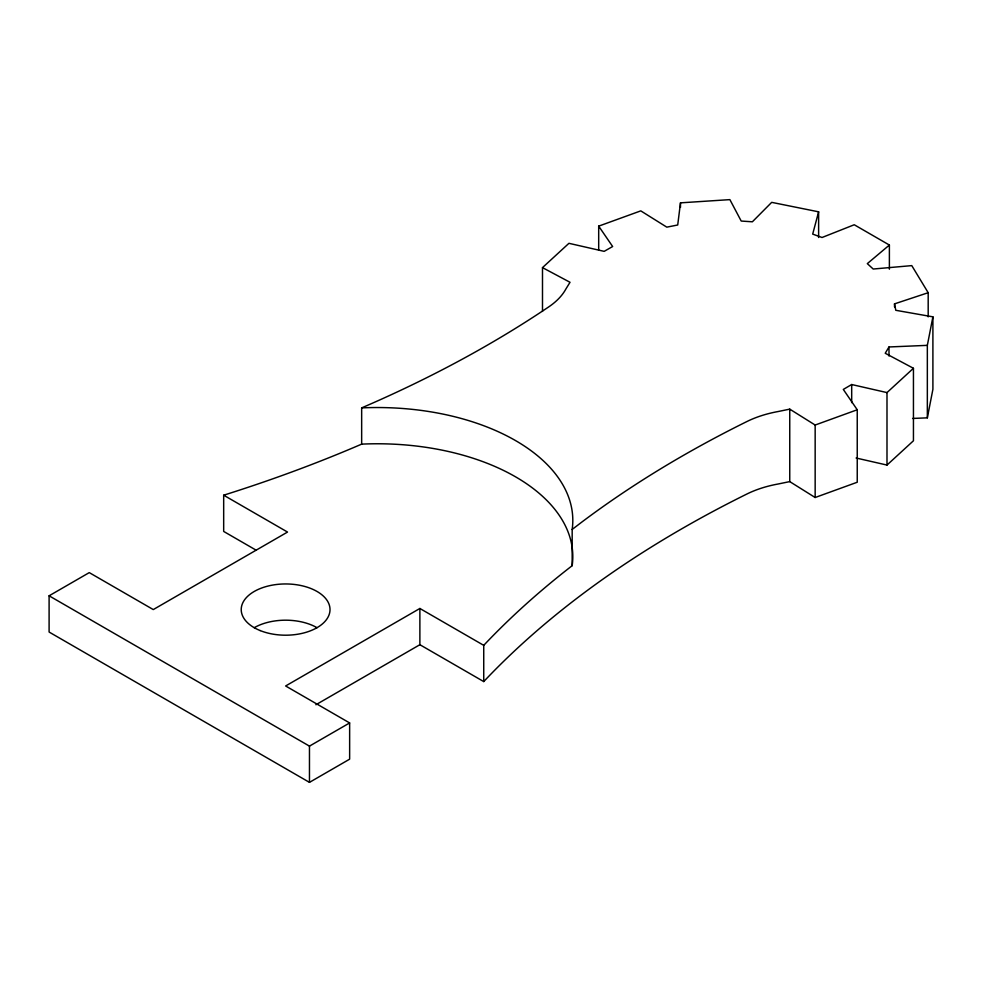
<?xml version="1.0" encoding="UTF-8"?>
<svg xmlns="http://www.w3.org/2000/svg" width="982" height="982" viewBox="0 0 982 982"><rect width="100%" height="100%" fill="white"/><g stroke="black" fill="none" stroke-linecap="round" stroke-linejoin="round"><path stroke-width="1.47" d="M818.62 237.497L818.62 211.83L771.692 202.353L752.372 221.797L741.214 221.048L729.884 199.628L680.489 202.844L677.715 224.988L666.803 227.149L640.78 210.872L598.689 226.142L598.689 250.3M912.585 418.455L927.339 417.841L927.339 345.357L932.9 316.842L895.805 310.3L894.516 303.868L928.186 292.71L911.775 265.619L873.207 269.031L867.315 263.63L889.385 245.046L854.242 224.755L822.044 237.497L812.691 234.097L818.62 211.83M927.339 417.841L932.9 389.314L932.9 316.842M927.339 345.357L888.992 346.965L885.236 353.262L913.444 368.287L913.444 440.771L886.992 465.063L856.108 458.017M542.494 311.404L542.494 267.62L568.934 243.315L604.163 251.355L612.645 246.519L598.689 226.142M886.992 465.063L886.992 392.591L913.444 368.287M315.897 704.745L419.879 644.708L483.733 681.582L483.733 645.346A1156.489 667.699 0 0 1 572.175 565.681L572.175 529.445L581.945 521.982A1156.489 667.686 0 0 1 746.983 421.499A88.761 51.248 0 0 1 778.051 411.544L789.749 409.138L815.158 425.034L857.237 409.764L843.305 389.424L851.689 384.527L886.992 392.591M483.733 645.346L419.879 608.472L285.627 685.976L349.641 722.936L349.641 759.172L309.465 782.372L49.1 632.04L49.1 595.804L89.264 572.616L153.278 609.577L287.53 532.06L223.675 495.198L223.675 531.434L256.253 550.251M49.1 595.804L309.465 746.124L349.641 722.936M572.175 565.681A195.479 112.856 0 0 0 361.658 444.134L361.658 407.898L374.559 402.252A1156.489 667.686 0 0 0 548.619 306.973A88.761 51.248 0 0 0 565.865 289.039L570.026 282.288L542.494 267.62M483.733 681.582A1156.489 667.699 0 0 1 746.983 493.971A88.761 51.248 0 0 1 778.051 484.016L789.749 481.61L815.158 497.506L857.237 482.236L857.237 409.764M928.186 292.71L928.186 316.867M894.516 303.868L894.516 306.887M889.385 245.046L889.385 269.203M888.992 346.965L888.992 356.024M851.689 384.527L851.689 402.645M815.158 425.034L815.158 497.506M789.749 409.138L789.749 481.61M680.489 202.844L680.489 207.374M419.879 608.472L419.879 644.708M309.465 746.124L309.465 782.372M254.24 627.694A44.386 25.618 0 0 1 317.014 627.694M361.658 444.134A1156.489 667.686 0 0 1 223.675 495.198M361.658 407.898A195.479 112.856 0 0 1 572.175 529.445M260.169 630.567A44.386 25.618 0 0 0 329.842 611.811A44.386 25.618 0 0 0 266.871 586.352A44.386 25.618 0 0 0 260.169 630.567"/></g></svg>
